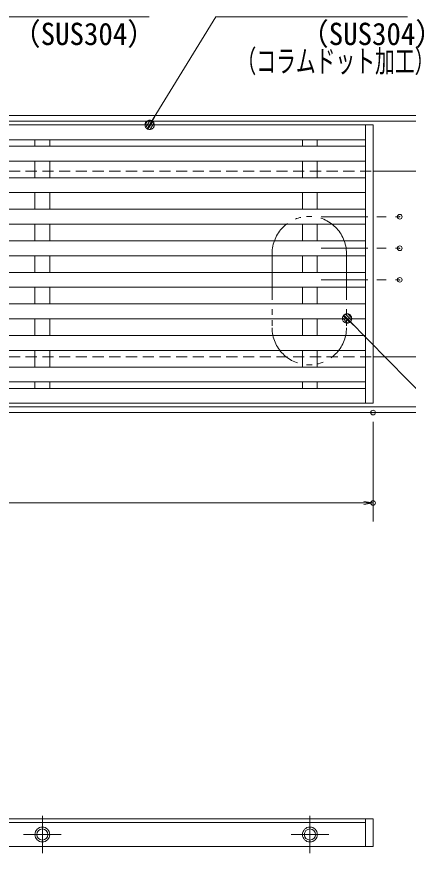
# Model space of a CAD drawing. Units: millimetres, scale not verified. Extents: x -1050 to 1050, y -742 to 742.
# Drawn here: x -207.7 to 3, y 8.4 to 459.1 of the extents above; entities that cross this region are included whole.
import ezdxf
from ezdxf.enums import TextEntityAlignment as Align

# ---------------------------------------------------------------- set-up
doc = ezdxf.new("R2010")
doc.units = ezdxf.units.MM
doc.header["$LTSCALE"] = 5
doc.header["$PDMODE"] = 32
doc.header["$PDSIZE"] = 2.5
for name, pattern in [('CHAIN1', [8, 5, -1, 1, -1]), ('DASHED1', [1.8, 1.2, -0.6]), ('DOUBLE_CHAIN1', [8.8, 5, -1, 0.6, -0.6, 0.6, -1])]:
    doc.linetypes.add(name, pattern=pattern)
for name, color, linetype, lineweight in [('0-1_寸法注釈', 2, 'Continuous', 9), ('0-3_想像線', 134, 'DOUBLE_CHAIN1', 9), ('0-4_0', 2, 'Continuous', 9), ('0-5_DEFPOINTS', 134, 'Continuous', 9), ('0-6_枠', 7, 'Continuous', 9), ('0-7_蓋', 5, 'Continuous', 9), ('0-9_中心線', 6, 'CHAIN1', 9), ('0-A_溝開口', 4, 'DASHED1', 9)]:
    doc.layers.add(name, color=color, linetype=linetype, lineweight=lineweight)
doc.styles.add('ＭＳ ゴシック', font='')
doc.styles.get('ＭＳ ゴシック').set_extended_font_data('MS Gothic')

# ---------------------------------------------------------------- blocks, each defined once
blk = doc.blocks.new('_OPEN')
at = {"layer": '0-4_0'}
blk.add_line((0, 0), (-5, 0), dxfattribs=at)
blk.add_lwpolyline([(-5, 0.833), (0, 0), (-5, -0.833)], dxfattribs=at)
blk = doc.blocks.new('_Dot')
at = {"layer": '0-4_0'}
for p, q in [((-2.5, 0), (-5, 0)), ((2.445, 0.5), (-2.445, 0.5)), ((1.997, 1.5), (-1.997, 1.5)), ((2.289, -0.995), (-2.289, -0.995)), ((1.499, -1.995), (-1.499, -1.995))]:
    blk.add_line(p, q, dxfattribs=at)
for points in [[(2.5, 0), (2.48, 0.313), (2.421, 0.622), (2.324, 0.92), (2.191, 1.204), (2.023, 1.469), (1.822, 1.711), (1.594, 1.926), (1.34, 2.111), (1.064, 2.262), (0.773, 2.378), (0.468, 2.456), (0.157, 2.495), (-0.157, 2.495), (-0.468, 2.456), (-0.773, 2.378), (-1.064, 2.262), (-1.34, 2.111), (-1.594, 1.926), (-1.822, 1.711), (-2.023, 1.469), (-2.191, 1.204), (-2.324, 0.92), (-2.421, 0.622), (-2.48, 0.313), (-2.5, 0), (0, 0)], [(-2.5, 0), (-2.48, -0.313), (-2.421, -0.622), (-2.324, -0.92), (-2.191, -1.204), (-2.023, -1.469), (-1.822, -1.711), (-1.594, -1.926), (-1.34, -2.111), (-1.064, -2.262), (-0.773, -2.378), (-0.468, -2.456), (-0.157, -2.495), (0.157, -2.495), (0.468, -2.456), (0.773, -2.378), (1.064, -2.262), (1.34, -2.111), (1.594, -1.926), (1.822, -1.711), (2.023, -1.469), (2.191, -1.204), (2.324, -0.92), (2.421, -0.622), (2.48, -0.313), (2.5, 0), (0, 0)]]:
    blk.add_lwpolyline(points, close=True, dxfattribs=at)

msp = doc.modelspace()

# ---------------------------------------------------------------- linework, layer by layer
at = {"layer": '0-1_寸法注釈'}
for p, q in [((132.348, 131.366), (-29.213, 295.834)), ((-15.915, 240.84), (-15.915, 187.105)), ((-510.915, 197.105), (-20.915, 197.105))]:
    msp.add_line(p, q, dxfattribs=at)
for points in [[(-136.385, 459.114), (-239.592, 459.114), (-333.377, 310.574)], [(2.602, 459.114), (-100.605, 459.114), (-135.655, 401.687)]]:
    msp.add_lwpolyline(points, dxfattribs=at)
at = {"layer": '0-3_想像線'}
for p, q in [((-70.245, 331.526), (-70.245, 291.526)), ((-30.245, 331.526), (-30.245, 291.526))]:
    msp.add_line(p, q, dxfattribs=at)
for centre, start, end in [((-50.245, 331.526), 0, 180), ((-50.245, 291.526), 180, 0)]:
    msp.add_arc(centre, 20, start, end, dxfattribs=at)
at = {"layer": '0-5_DEFPOINTS'}
for p in [(-1.536, 351.34), (-1.536, 334.34), (-1.536, 317.34), (-15.915, 245.84), (-15.915, 197.105)]:
    msp.add_point(p, dxfattribs=at)
at = {"layer": '0-6_枠'}
for p, q in [((-520.915, 405.84), (184.085, 405.84)), ((-517.915, 402.84), (182.249, 402.84)), ((-15.915, 375.84), (22.721, 375.84)), ((-15.915, 275.84), (184.085, 275.84)), ((-517.915, 248.84), (185.921, 248.84)), ((-520.915, 245.84), (184.085, 245.84))]:
    msp.add_line(p, q, dxfattribs=at)
at = {"layer": '0-7_蓋'}
for p, q in [((-515.915, 400.84), (-15.915, 400.84)), ((-19.915, 250.84), (-19.915, 400.84)), ((-15.915, 250.84), (-15.915, 400.84)), ((-511.915, 392.84), (-19.915, 392.84)), ((-197.915, 392.84), (-197.915, 389.34)), ((-189.915, 392.84), (-189.915, 389.34)), ((-53.915, 392.84), (-53.915, 389.34)), ((-45.915, 392.84), (-45.915, 389.34)), ((-511.915, 389.34), (-19.915, 389.34)), ((-511.915, 381.34), (-19.915, 381.34)), ((-197.915, 381.34), (-197.915, 372.34)), ((-189.915, 381.34), (-189.915, 372.34)), ((-53.915, 381.34), (-53.915, 372.34)), ((-45.915, 381.34), (-45.915, 372.34)), ((-511.915, 372.34), (-19.915, 372.34)), ((-511.915, 364.34), (-19.915, 364.34)), ((-197.915, 364.34), (-197.915, 355.34)), ((-189.915, 364.34), (-189.915, 355.34)), ((-53.915, 364.34), (-53.915, 355.34)), ((-45.915, 364.34), (-45.915, 355.34)), ((-511.915, 355.34), (-19.915, 355.34)), ((-511.915, 347.34), (-19.915, 347.34)), ((-197.915, 347.34), (-197.915, 338.34)), ((-189.915, 347.34), (-189.915, 338.34)), ((-53.915, 347.34), (-53.915, 338.34)), ((-45.915, 347.34), (-45.915, 338.34)), ((-511.915, 338.34), (-19.915, 338.34)), ((-511.915, 330.34), (-19.915, 330.34)), ((-197.915, 330.34), (-197.915, 321.34)), ((-189.915, 330.34), (-189.915, 321.34)), ((-53.915, 330.34), (-53.915, 321.34)), ((-45.915, 330.34), (-45.915, 321.34)), ((-511.915, 321.34), (-19.915, 321.34)), ((-511.915, 313.34), (-19.915, 313.34)), ((-197.915, 304.34), (-197.915, 313.34)), ((-189.915, 304.34), (-189.915, 313.34)), ((-53.915, 304.34), (-53.915, 313.34)), ((-45.915, 304.34), (-45.915, 313.34)), ((-511.915, 304.34), (-19.915, 304.34)), ((-511.915, 296.34), (-19.915, 296.34)), ((-197.915, 287.34), (-197.915, 296.34)), ((-189.915, 287.34), (-189.915, 296.34)), ((-53.915, 287.34), (-53.915, 296.34)), ((-45.915, 287.34), (-45.915, 296.34)), ((-511.915, 287.34), (-19.915, 287.34)), ((-511.915, 279.34), (-19.915, 279.34)), ((-197.915, 270.34), (-197.915, 279.34)), ((-189.915, 270.34), (-189.915, 279.34)), ((-53.915, 270.34), (-53.915, 279.34)), ((-45.915, 270.34), (-45.915, 279.34)), ((-511.915, 270.34), (-19.915, 270.34)), ((-511.915, 262.34), (-19.915, 262.34)), ((-197.915, 258.84), (-197.915, 262.34)), ((-189.915, 258.84), (-189.915, 262.34)), ((-53.915, 258.84), (-53.915, 262.34)), ((-45.915, 258.84), (-45.915, 262.34)), ((-511.915, 258.84), (-19.915, 258.84)), ((-515.915, 250.84), (-15.915, 250.84)), ((-515.915, 26.967), (-15.915, 26.967)), ((-511.915, 24.967), (-19.915, 24.967)), ((-19.915, 26.967), (-19.915, 11.967)), ((-15.915, 26.967), (-15.915, 11.967)), ((-515.915, 11.967), (-15.915, 11.967))]:
    msp.add_line(p, q, dxfattribs=at)
for centre, radius in [((-193.915, 18.467), 4), ((-193.915, 18.467), 3), ((-49.915, 18.467), 4), ((-49.915, 18.467), 3)]:
    msp.add_circle(centre, radius, dxfattribs=at)
at = {"layer": '0-9_中心線'}
for p, q in [((-43.794, 351.34), (-1.536, 351.34)), ((-43.794, 334.34), (-1.536, 334.34)), ((-43.794, 317.34), (-1.536, 317.34)), ((-193.915, 28.577), (-193.915, 8.357)), ((-49.915, 8.357), (-49.915, 28.577)), ((-204.025, 18.467), (-183.805, 18.467)), ((-60.025, 18.467), (-39.805, 18.467))]:
    msp.add_line(p, q, dxfattribs=at)
at = {"layer": '0-A_溝開口'}
for p, q in [((-490.915, 375.84), (-15.915, 375.84)), ((-490.915, 275.84), (-15.915, 275.84))]:
    msp.add_line(p, q, dxfattribs=at)

# ---------------------------------------------------------------- block references
at = {"layer": '0-1_寸法注釈'}
for p, rotation in [((-136.187, 400.84), 237.88131), ((-29.914, 296.547), 134.48918)]:
    msp.add_blockref('_Dot', p, dxfattribs=dict(at, rotation=rotation))
msp.add_blockref('_OPEN', (-15.915, 197.105), dxfattribs=at)

# ---------------------------------------------------------------- texts
at = {"layer": '0-1_寸法注釈', "color": 7, "style": 'ＭＳ ゴシック'}
for s, width, p in [('（SUS304）', 0.95, (-210.413, 440.246)), ('（SUS304）', 0.95, (-55.349, 440.246)), ('（コラムドット加工）', 0.65, (-89.436, 425.56))]:
    msp.add_text(s, height=12.02, dxfattribs=dict(at, width=width)).set_placement(p, align=Align.BOTTOM_LEFT)

doc.saveas('drawing.dxf')
